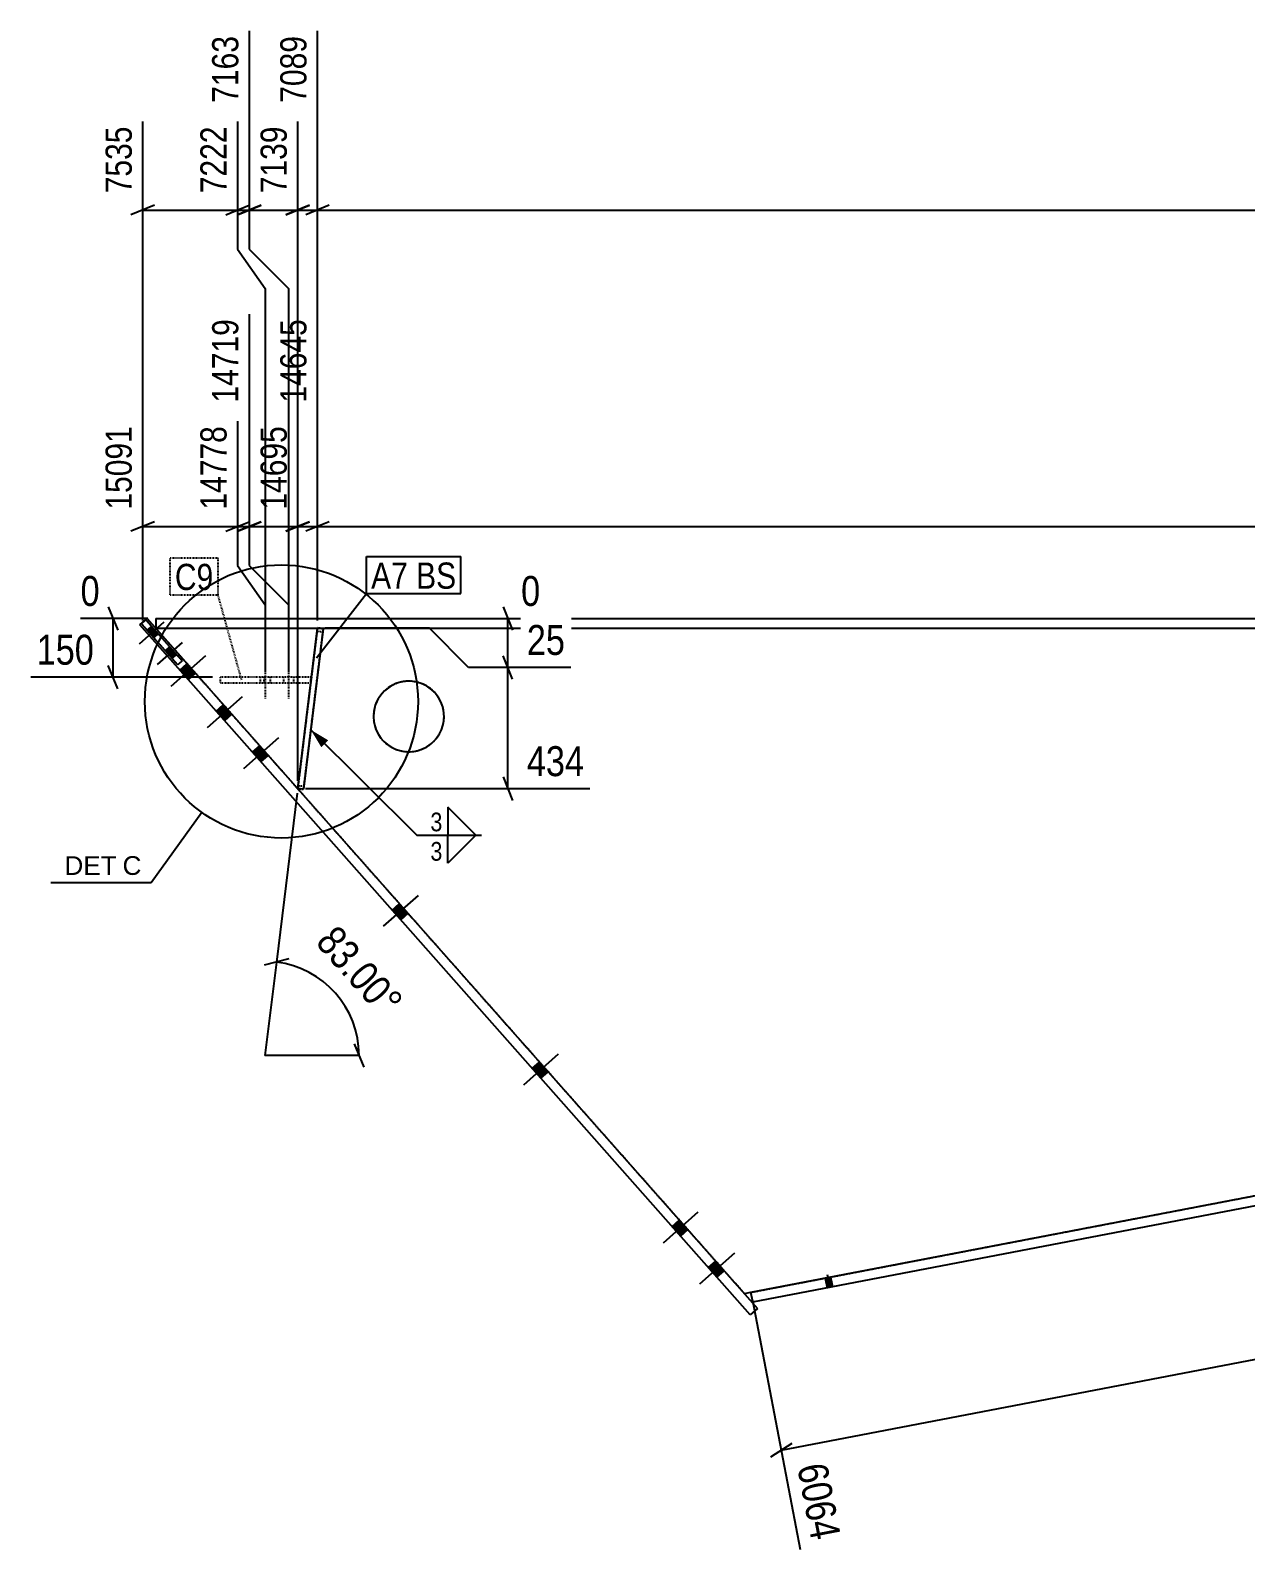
# Model space of a CAD drawing. Header units: millimetres. Extents: x 20 to 121689, y 20 to 5397.
# Drawn here: x 67269 to 70370, y 80 to 3957 of the extents above; entities that cross this region are included whole.
import ezdxf

# ---------------------------------------------------------------- set-up
doc = ezdxf.new("R2010")
doc.units = ezdxf.units.MM
doc.linetypes.add('DXK_LINE_DOT2', pattern=[3.9198, 1.9599, -1.9599])
for name, color, linetype in [('MÅLSÆTNING', 7, 'Continuous'), ('STÅL', 7, 'Continuous'), ('TEKST', 7, 'Continuous')]:
    doc.layers.add(name, color=color, linetype=linetype)
doc.styles.add('Arial', font='ARIAL.TTF', dxfattribs={"height": 0.2})
doc.styles.add('Arial Narrow', font='ARIALN.TTF', dxfattribs={"height": 0.2})

msp = doc.modelspace()

# ---------------------------------------------------------------- hatches: boundary and pattern name
at = {"layer": 'STÅL', "linetype": 'Continuous'}
for points in [[(67566.4, 2426.3), (67583.6, 2406.8), (67594.9, 2416.8), (67577.6, 2436.2)], [(67594.9, 2416.8), (67577.6, 2436.2), (67566.4, 2426.3), (67583.6, 2406.8)], [(67612.8, 2373.9), (67630, 2354.4), (67641.2, 2364.3), (67624, 2383.8)], [(67641.2, 2364.3), (67624, 2383.8), (67612.8, 2373.9), (67630, 2354.4)], [(67649.6, 2324.7), (67671.5, 2300), (67690.2, 2316.6), (67668.3, 2341.3)], [(67649.6, 2324.7), (67671.5, 2300), (67690.2, 2316.6), (67668.3, 2341.3)], [(67742.4, 2219.9), (67764.2, 2195.1), (67782.9, 2211.7), (67761.1, 2236.4)], [(67742.4, 2219.9), (67764.2, 2195.1), (67782.9, 2211.7), (67761.1, 2236.4)], [(67835.1, 2115), (67857, 2090.3), (67875.7, 2106.9), (67853.8, 2131.6)], [(67835.1, 2115), (67857, 2090.3), (67875.7, 2106.9), (67853.8, 2131.6)], [(68191.6, 1712.1), (68213.5, 1687.4), (68232.2, 1703.9), (68210.3, 1728.6)], [(68191.6, 1712.1), (68213.5, 1687.4), (68232.2, 1703.9), (68210.3, 1728.6)], [(68549.4, 1307.6), (68571.3, 1282.9), (68590, 1299.5), (68568.1, 1324.2)], [(68549.4, 1307.6), (68571.3, 1282.9), (68590, 1299.5), (68568.1, 1324.2)], [(68905.9, 904.7), (68927.8, 880), (68946.5, 896.5), (68924.6, 921.3)], [(68905.9, 904.7), (68927.8, 880), (68946.5, 896.5), (68924.6, 921.3)], [(68998.7, 799.8), (69020.5, 775.1), (69039.3, 791.7), (69017.4, 816.4)], [(68998.7, 799.8), (69020.5, 775.1), (69039.3, 791.7), (69017.4, 816.4)], [(69301.5, 748.4), (69315.3, 751.1), (69310.6, 775.6), (69296.8, 773)], [(69301.5, 748.4), (69315.3, 751.1), (69310.6, 775.6), (69296.8, 773)]]:
    msp.add_hatch(color=96, dxfattribs=at).paths.add_polyline_path(points)
at = {"layer": 'TEKST', "linetype": 'Continuous'}
msp.add_hatch(color=3, dxfattribs=at).paths.add_polyline_path([(68011, 2127.7), (67984.3, 2171.8), (68028.6, 2145.4)])

# ---------------------------------------------------------------- linework, layer by layer
at = {"layer": 'MÅLSÆTNING', "color": 7, "linetype": 'Continuous'}
for p, q in [((67827.2, 3955.7), (67827.2, 3398.6)), ((68001.1, 2451.2), (68001.1, 3955.7)), ((67797.2, 3724.7), (67797.2, 3398.6)), ((67797.2, 3724.7), (67797.2, 3398.6)), ((67585.3, 3510.6), (67525.3, 3486.6)), ((67555.3, 3498.6), (67797.2, 3498.6)), ((67767.2, 3486.6), (67827.2, 3510.6)), ((67857.2, 3510.6), (67797.2, 3486.6)), ((67797.2, 3486.6), (67857.2, 3510.6)), ((67797.2, 3498.6), (67827.2, 3498.6)), ((67827.2, 3498.6), (67950.8, 3498.6)), ((67920.8, 3486.6), (67980.8, 3510.6)), ((67980.8, 3510.6), (67920.8, 3486.6)), ((67950.8, 3498.6), (68001.1, 3498.6)), ((68031.1, 3510.6), (67971.1, 3486.6)), ((68031.1, 3510.6), (67971.1, 3486.6)), ((68001.1, 3498.6), (70785.8, 3498.6)), ((67797.2, 3398.6), (67867.8, 3298.6)), ((67797.2, 3398.6), (67867.8, 3298.6)), ((67827.2, 3398.6), (67927.2, 3298.6)), ((67827.2, 3398.6), (67927.2, 3298.6)), ((67827.2, 3233), (67827.2, 2591.2)), ((68001.1, 2451.2), (68001.1, 3233)), ((68001.1, 2451.2), (68001.1, 3233)), ((67555.3, 2451.2), (67555.3, 2960)), ((67797.2, 2960), (67797.2, 2591.2)), ((67797.2, 2960), (67797.2, 2591.2)), ((67950.8, 2041.9), (67950.8, 2960)), ((67585.3, 2703.2), (67525.3, 2679.2)), ((67555.3, 2691.2), (67797.2, 2691.2)), ((67797.2, 2679.2), (67857.2, 2703.2)), ((67797.2, 2691.2), (67827.2, 2691.2)), ((67827.2, 2691.2), (67950.8, 2691.2)), ((67980.8, 2703.2), (67920.8, 2679.2)), ((67950.8, 2691.2), (68001.1, 2691.2)), ((68031.1, 2703.2), (67971.1, 2679.2)), ((68031.1, 2703.2), (67971.1, 2679.2)), ((68001.1, 2691.2), (70785.8, 2691.2)), ((67797.2, 2591.2), (67867.8, 2491.2)), ((67797.2, 2591.2), (67867.8, 2491.2)), ((67827.2, 2591.2), (67927.2, 2491.2)), ((67827.2, 2591.2), (67927.2, 2491.2)), ((67467.5, 2486.2), (67491.5, 2426.2)), ((67867.8, 2491.2), (67867.8, 2318.8)), ((67867.8, 2491.2), (67867.8, 2318.8)), ((67927.2, 2491.2), (67927.2, 2318.8)), ((67927.2, 2491.2), (67927.2, 2318.8)), ((68474.8, 2486.2), (68498.8, 2426.2)), ((67568.7, 2456.2), (67396.7, 2456.2)), ((67479.5, 2306.3), (67479.5, 2456.2)), ((67996, 2456.2), (68569.6, 2456.2)), ((68486.8, 2331.2), (68486.8, 2456.2)), ((68286.8, 2431.2), (68021.1, 2431.2)), ((68286.8, 2431.2), (68021.1, 2431.2)), ((68386.8, 2331.2), (68286.8, 2431.2)), ((68386.8, 2331.2), (68286.8, 2431.2)), ((67491.5, 2276.3), (67467.5, 2336.3)), ((68647.5, 2331.2), (68386.8, 2331.2)), ((68647.5, 2331.2), (68386.8, 2331.2)), ((68498.8, 2301.2), (68474.8, 2361.2)), ((68498.8, 2301.2), (68474.8, 2361.2)), ((68486.8, 2021.9), (68486.8, 2331.2)), ((67733, 2306.3), (67270.1, 2306.3)), ((67970.8, 2021.9), (68696.2, 2021.9)), ((68474.8, 2051.9), (68498.8, 1991.9)), ((67949.4, 2010.1), (67896.5, 1579.3)), ((67927.7, 1587.6), (67865.2, 1571.1)), ((67896.5, 1579.3), (67867.2, 1341.1)), ((68095.2, 1371.1), (68119.2, 1311.1)), ((68107.2, 1341.1), (67867.2, 1341.1)), ((69184.6, 333.5), (71677.7, 811.7)), ((69111, 717), (69233.2, 80)), ((69211.8, 351), (69157.4, 316.1))]:
    msp.add_line(p, q, dxfattribs=at)
msp.add_arc((67867.2, 1341.1), 240, 0, 83, dxfattribs=at)
at = {"layer": 'STÅL', "color": 96, "linetype": 'Continuous'}
for p, q in [((67609.5, 2447.1), (67545.9, 2390.8)), ((67609.5, 2447.1), (67545.9, 2390.8)), ((67577.6, 2436.2), (67566.4, 2426.3)), ((67577.6, 2436.2), (67566.4, 2426.3)), ((67594.9, 2416.8), (67583.6, 2406.8)), ((67594.9, 2416.8), (67583.6, 2406.8)), ((67655.9, 2394.7), (67592.3, 2338.4)), ((67655.9, 2394.7), (67592.3, 2338.4)), ((67624, 2383.8), (67612.8, 2373.9)), ((67624, 2383.8), (67612.8, 2373.9)), ((67627.6, 2283.2), (67716.7, 2362.1)), ((67627.6, 2283.2), (67716.7, 2362.1)), ((67641.2, 2364.3), (67630, 2354.4)), ((67641.2, 2364.3), (67630, 2354.4)), ((67649.6, 2324.7), (67668.3, 2341.3)), ((67649.6, 2324.7), (67668.3, 2341.3)), ((67671.5, 2300), (67690.2, 2316.6)), ((67671.5, 2300), (67690.2, 2316.6)), ((67720.3, 2178.3), (67809.5, 2257.2)), ((67720.3, 2178.3), (67809.5, 2257.2)), ((67742.4, 2219.9), (67761.1, 2236.4)), ((67742.4, 2219.9), (67761.1, 2236.4)), ((67764.2, 2195.1), (67782.9, 2211.7)), ((67764.2, 2195.1), (67782.9, 2211.7)), ((67813.1, 2073.5), (67902.2, 2152.3)), ((67813.1, 2073.5), (67902.2, 2152.3)), ((67835.1, 2115), (67853.8, 2131.6)), ((67835.1, 2115), (67853.8, 2131.6)), ((67857, 2090.3), (67875.7, 2106.9)), ((67857, 2090.3), (67875.7, 2106.9)), ((68169.6, 1670.6), (68258.7, 1749.4)), ((68169.6, 1670.6), (68258.7, 1749.4)), ((68191.6, 1712.1), (68210.3, 1728.6)), ((68191.6, 1712.1), (68210.3, 1728.6)), ((68213.5, 1687.4), (68232.2, 1703.9)), ((68213.5, 1687.4), (68232.2, 1703.9)), ((68527.4, 1266.1), (68616.5, 1345)), ((68527.4, 1266.1), (68616.5, 1345)), ((68549.4, 1307.6), (68568.1, 1324.2)), ((68549.4, 1307.6), (68568.1, 1324.2)), ((68571.3, 1282.9), (68590, 1299.5)), ((68571.3, 1282.9), (68590, 1299.5)), ((68883.9, 863.2), (68973, 942)), ((68883.9, 863.2), (68973, 942)), ((68905.9, 904.7), (68924.6, 921.3)), ((68905.9, 904.7), (68924.6, 921.3)), ((68927.8, 880), (68946.5, 896.5)), ((68927.8, 880), (68946.5, 896.5)), ((68976.7, 758.3), (69065.8, 837.2)), ((68976.7, 758.3), (69065.8, 837.2)), ((68998.7, 799.8), (69017.4, 816.4)), ((68998.7, 799.8), (69017.4, 816.4)), ((69020.5, 775.1), (69039.3, 791.7)), ((69020.5, 775.1), (69039.3, 791.7)), ((69302.2, 782.2), (69308.4, 749.8)), ((69302.2, 782.2), (69308.4, 749.8)), ((69310.6, 775.6), (69315.3, 751.1)), ((69310.6, 775.6), (69315.3, 751.1)), ((69296.8, 773), (69301.5, 748.4)), ((69296.8, 773), (69301.5, 748.4))]:
    msp.add_line(p, q, dxfattribs=at)
at = {"layer": 'STÅL', "color": 2, "linetype": 'Continuous'}
for p, q in [((67547.9, 2439.7), (67566.6, 2456.2)), ((67551.8, 2442.8), (67563, 2452.7)), ((67644.6, 2337.9), (67551.8, 2442.8)), ((67563, 2452.7), (67655.8, 2347.9)), ((67566.6, 2456.2), (69124.4, 695.5)), ((67588.7, 2456.2), (75065.2, 2456.2)), ((67588.7, 2456.2), (67588.7, 2431.2)), ((69105.7, 678.9), (67547.9, 2439.7)), ((67588.7, 2431.2), (71877.5, 2431.2)), ((67655.8, 2347.9), (67644.6, 2337.9)), ((69112, 712.1), (75067.5, 1854.3)), ((69107.3, 736.6), (71731.3, 1239.9)), ((69090.8, 733.5), (69107.3, 736.6)), ((69112, 712.1), (69107.3, 736.6)), ((69124.4, 695.5), (69105.7, 678.9))]:
    msp.add_line(p, q, dxfattribs=at)
at = {"layer": 'STÅL', "color": 7, "linetype": 'DXK_LINE_DOT2'}
for p, q in [((67551.8, 2442.8), (67563, 2452.7)), ((67551.8, 2442.8), (67644.6, 2337.9)), ((67563, 2452.7), (67655.8, 2347.9)), ((69090.8, 733.5), (67588.7, 2431.2)), ((67588.7, 2431.2), (70937.7, 2431.2)), ((67644.6, 2337.9), (67655.8, 2347.9)), ((69107.3, 736.6), (71731.3, 1239.9))]:
    msp.add_line(p, q, dxfattribs=at)
at = {"layer": 'STÅL', "color": 4, "linetype": 'Continuous'}
for p, q in [((67950.8, 2022.1), (68001.1, 2431.2)), ((68016.1, 2430.1), (67965.7, 2020.2)), ((68007.1, 2431.2), (68016.1, 2430.1)), ((67965.7, 2020.2), (67950.8, 2022.1))]:
    msp.add_line(p, q, dxfattribs=at)
at = {"layer": 'STÅL', "color": 30, "linetype": 'DXK_LINE_DOT2'}
for p, q in [((68001.1, 2431.2), (67950.8, 2022.1)), ((67965.7, 2020.2), (68016.1, 2430.1)), ((68000.2, 2424), (68015.1, 2422.2)), ((68001.2, 2432), (68001.1, 2431.2)), ((68007.1, 2431.2), (68001.2, 2432)), ((68016.1, 2430.1), (68007.1, 2431.2)), ((67983.4, 2306.3), (67753, 2306.3)), ((67753, 2306.3), (67753, 2291.3)), ((67983.4, 2291.3), (67753, 2291.3)), ((67864.4, 2306.3), (67864.4, 2291.3)), ((67983.4, 2306.3), (67983.4, 2291.3)), ((67950.8, 2022.1), (67965.7, 2020.2)), ((67951.8, 2030), (67966.7, 2028.2))]:
    msp.add_line(p, q, dxfattribs=at)
at = {"layer": 'STÅL', "color": 96, "linetype": 'DXK_LINE_DOT2'}
for p, q in [((67867.8, 2336.3), (67867.8, 2251.3)), ((67927.2, 2336.3), (67927.2, 2251.3)), ((67854.8, 2306.3), (67854.8, 2291.3)), ((67880.8, 2306.3), (67880.8, 2291.3)), ((67914.2, 2306.3), (67914.2, 2291.3)), ((67940.2, 2306.3), (67940.2, 2291.3))]:
    msp.add_line(p, q, dxfattribs=at)
at = {"layer": 'STÅL', "color": 7, "linetype": 'DXK_LINE_DOT2'}
for start, end in [(23, 203), (203, 23)]:
    msp.add_arc((68234.1, 2206.1), 90, start, end, dxfattribs=at)
at = {"layer": 'STÅL', "color": 2, "linetype": 'Continuous'}
for start, end in [(353, 173), (173, 353)]:
    msp.add_arc((68234.1, 2206.1), 90, start, end, dxfattribs=at)
at = {"layer": 'TEKST', "color": 3, "linetype": 'Continuous'}
for p, q in [((67984.3, 2171.8), (68254.4, 1903.1)), ((67705.9, 1961.3), (67576.9, 1781.8)), ((67576.9, 1781.8), (67320.5, 1781.8))]:
    msp.add_line(p, q, dxfattribs=at)

# ---------------------------------------------------------------- wipeouts: each hides what was drawn before it
at = {"color": 0}
for points in [[(67735.4, 2528.8), (67735.4, 2598.8), (67637.4, 2598.8), (67637.4, 2528.8)], [(68231.9, 2532.2), (68231.9, 2602.2), (68138.1, 2602.2), (68138.1, 2532.2)], [(68355.1, 2532.2), (68355.1, 2602.2), (68252.9, 2602.2), (68252.9, 2532.2)]]:
    msp.add_wipeout(points, dxfattribs=at).dxf.layer = 'TEKST'
at = {"color": 0, "linetype": 'Continuous'}
msp.add_wipeout([(67488.8, 1801.8), (67488.8, 1851.8), (67355.5, 1851.8), (67355.5, 1801.8)], dxfattribs=at).dxf.layer = 'TEKST'

# ---------------------------------------------------------------- next in the draw order: wipeouts: each hides what was drawn before it
for points, layer in [([(67813.2, 3957), (67715.2, 3957), (67715.2, 3758.3), (67813.2, 3758.3)], 'MÅLSÆTNING'), ([(67541.3, 2961.3), (67443.3, 2961.3), (67443.3, 2720), (67541.3, 2720)], 'MÅLSÆTNING'), ([(67936.8, 2961.3), (67838.8, 2961.3), (67838.8, 2720), (67936.8, 2720)], 'MÅLSÆTNING'), ([(67461.5, 2472.2), (67461.5, 2584.2), (67380.7, 2584.2), (67380.7, 2472.2)], 'MÅLSÆTNING'), ([(68585.6, 2472.2), (68585.6, 2584.2), (68504.8, 2584.2), (68504.8, 2472.2)], 'MÅLSÆTNING'), ([(67446.9, 2322.3), (67446.9, 2434.3), (67268.6, 2434.3), (67268.6, 2322.3)], 'MÅLSÆTNING'), ([(68697.6, 2037.9), (68697.6, 2149.9), (68519.4, 2149.9), (68519.4, 2037.9)], 'MÅLSÆTNING'), ([(69249.2, 81.6), (69359.2, 102.7), (69316.4, 325.6), (69206.4, 304.5)], 'MÅLSÆTNING'), ([(67551.9, 1801.8), (67551.9, 1851.8), (67503.8, 1851.8), (67503.8, 1801.8)], 'TEKST')]:
    msp.add_wipeout(points, dxfattribs=at).dxf.layer = layer
at = {"color": 0}
for points, layer in [([(68166.2, 1409.2), (68250, 1483.4), (68055.2, 1703.7), (67971.3, 1629.5)], 'MÅLSÆTNING'), ([(67735.4, 2528.8), (67735.4, 2598.8), (67637.4, 2598.8), (67637.4, 2528.8)], 'TEKST'), ([(68231.9, 2532.2), (68231.9, 2602.2), (68138.1, 2602.2), (68138.1, 2532.2)], 'TEKST'), ([(68355.1, 2532.2), (68355.1, 2602.2), (68252.9, 2602.2), (68252.9, 2532.2)], 'TEKST'), ([(68323.8, 1909.1), (68323.8, 1967.1), (68285.4, 1967.1), (68285.4, 1909.1)], 'TEKST')]:
    msp.add_wipeout(points, dxfattribs=at).dxf.layer = layer

# ---------------------------------------------------------------- next in the draw order: linework, layer by layer
at = {"layer": 'MÅLSÆTNING', "color": 7, "linetype": 'Continuous'}
for p, q in [((67827.2, 3955.7), (67827.2, 3398.6)), ((67555.3, 2451.2), (67555.3, 3724.7)), ((67867.8, 3298.6), (67867.8, 2318.8)), ((67867.8, 3298.6), (67867.8, 2318.8)), ((67927.2, 3298.6), (67927.2, 2318.8)), ((67827.2, 3233), (67827.2, 2591.2)), ((67950.8, 2041.9), (67950.8, 2960)), ((67767.2, 2679.2), (67827.2, 2703.2)), ((67767.2, 2679.2), (67827.2, 2703.2)), ((67857.2, 2703.2), (67797.2, 2679.2)), ((67920.8, 2679.2), (67980.8, 2703.2))]:
    msp.add_line(p, q, dxfattribs=at)
at = {"layer": 'TEKST', "color": 7, "linetype": 'DXK_LINE_DOT2'}
for p, q in [((67625.4, 2610.8), (67747.4, 2610.8)), ((67625.4, 2516.8), (67625.4, 2610.8)), ((67747.4, 2516.8), (67747.4, 2610.8)), ((67625.4, 2516.8), (67747.4, 2516.8)), ((67807.8, 2299.3), (67747.4, 2516.8))]:
    msp.add_line(p, q, dxfattribs=at)
at = {"layer": 'TEKST', "color": 7, "linetype": 'Continuous'}
for p, q in [((68126.1, 2614.2), (68367.1, 2614.2)), ((68126.1, 2520.2), (68126.1, 2614.2)), ((68367.1, 2520.2), (68367.1, 2614.2)), ((67998.8, 2355.9), (68126.1, 2520.2)), ((68126.1, 2520.2), (68367.1, 2520.2))]:
    msp.add_line(p, q, dxfattribs=at)
at = {"layer": 'TEKST', "color": 3, "linetype": 'Continuous'}
for p, q in [((68405.5, 1903.1), (68334.1, 1974.5)), ((68334.1, 1974.5), (68334.1, 1903.1)), ((68334.1, 1903.1), (68405.5, 1903.1))]:
    msp.add_line(p, q, dxfattribs=at)
msp.add_circle((67909.3, 2244.4), 348.5, dxfattribs=at)

# ---------------------------------------------------------------- next in the draw order: texts
at = {"layer": 'MÅLSÆTNING', "color": 3, "linetype": 'Continuous', "style": 'Arial Narrow'}
for s, height, rotation, p in [('7163', 66.81, 90.0002, (67799.2, 3772.3)), ('15091', 66.81, 90.0002, (67527.3, 2734)), ('14695', 66.81, 90.0002, (67922.8, 2734)), ('6064', 76.35, -79.1427, (69225.2, 291.8))]:
    msp.add_text(s, height=height, rotation=rotation, dxfattribs=at).set_placement(p)
for s, height, p in [('0', 76.4, (67396.7, 2488.2)), ('0', 76.4, (68520.8, 2488.2)), ('150', 76.35, (67284.6, 2338.3)), ('434', 76.35, (68535.4, 2053.9))]:
    msp.add_text(s, height=height, dxfattribs=at).set_placement(p)
at = {"layer": 'MÅLSÆTNING', "color": 3, "style": 'Arial Narrow'}
msp.add_text('83.00°', height=76.35, rotation=-48.5009, dxfattribs=at).set_placement((67993.9, 1628.1))
at = {"layer": 'TEKST', "color": 3, "style": 'Arial Narrow'}
for s, height, p in [('A7', 66.81, (68138.1, 2532.2)), ('BS', 66.81, (68252.9, 2532.2)), ('C9', 66.81, (67637.4, 2528.8)), ('3', 47.7, (68289.4, 1913.1))]:
    msp.add_text(s, height=height, dxfattribs=at).set_placement(p)
at = {"layer": 'TEKST', "color": 96, "linetype": 'Continuous', "style": 'Arial'}
for s, height, p in [('DET', 47.75, (67355.5, 1801.8)), ('C', 47.8, (67503.8, 1801.8))]:
    msp.add_text(s, height=height, dxfattribs=at).set_placement(p)

# ---------------------------------------------------------------- next in the draw order: wipeouts: each hides what was drawn before it
at = {"color": 0, "linetype": 'Continuous'}
msp.add_wipeout([(68648.9, 2347.2), (68648.9, 2459.2), (68519.4, 2459.2), (68519.4, 2347.2)], dxfattribs=at).dxf.layer = 'MÅLSÆTNING'

# ---------------------------------------------------------------- next in the draw order: texts
at = {"layer": 'MÅLSÆTNING', "color": 3, "linetype": 'Continuous', "style": 'Arial Narrow'}
msp.add_text('25', height=76.35, dxfattribs=at).set_placement((68535.4, 2363.2))

# ---------------------------------------------------------------- next in the draw order: wipeouts: each hides what was drawn before it
at = {"color": 0, "linetype": 'Continuous'}
for points, layer in [([(67541.3, 3726), (67443.3, 3726), (67443.3, 3527.3), (67541.3, 3527.3)], 'MÅLSÆTNING'), ([(67813.2, 3234.3), (67715.2, 3234.3), (67715.2, 2993), (67813.2, 2993)], 'MÅLSÆTNING'), ([(67987.1, 3234.3), (67889.1, 3234.3), (67889.1, 2993), (67987.1, 2993)], 'MÅLSÆTNING'), ([(67783.2, 2961.3), (67685.2, 2961.3), (67685.2, 2720), (67783.2, 2720)], 'MÅLSÆTNING'), ([(68323.8, 1834.1), (68323.8, 1892.1), (68285.4, 1892.1), (68285.4, 1834.1)], 'TEKST')]:
    msp.add_wipeout(points, dxfattribs=at).dxf.layer = layer

# ---------------------------------------------------------------- next in the draw order: linework, layer by layer
at = {"layer": 'MÅLSÆTNING', "color": 7, "linetype": 'Continuous'}
for p, q in [((68001.1, 2451.2), (68001.1, 3955.7)), ((67950.8, 2041.9), (67950.8, 3724.7)), ((67950.8, 2041.9), (67950.8, 3724.7)), ((67927.2, 3298.6), (67927.2, 2318.8))]:
    msp.add_line(p, q, dxfattribs=at)
at = {"layer": 'TEKST', "color": 3, "linetype": 'Continuous'}
for p, q in [((68254.4, 1903.1), (68419.8, 1903.1)), ((68334.1, 1903.1), (68405.5, 1903.1)), ((68405.5, 1903.1), (68334.1, 1831.7)), ((68334.1, 1831.7), (68334.1, 1903.1))]:
    msp.add_line(p, q, dxfattribs=at)

# ---------------------------------------------------------------- next in the draw order: texts
at = {"layer": 'MÅLSÆTNING', "color": 3, "linetype": 'Continuous', "style": 'Arial Narrow'}
for s, p in [('7535', (67527.3, 3541.3)), ('14719', (67799.2, 3007)), ('14645', (67973.1, 3007)), ('14778', (67769.2, 2734))]:
    msp.add_text(s, height=66.81, rotation=90.0002, dxfattribs=at).set_placement(p)
at = {"layer": 'TEKST', "color": 3, "linetype": 'Continuous', "style": 'Arial Narrow'}
msp.add_text('3', height=47.7, dxfattribs=at).set_placement((68289.4, 1838.1))

# ---------------------------------------------------------------- next in the draw order: wipeouts: each hides what was drawn before it
at = {"color": 0, "linetype": 'Continuous'}
for points in [[(67987.1, 3957), (67889.1, 3957), (67889.1, 3758.3), (67987.1, 3758.3)], [(67936.8, 3726), (67838.8, 3726), (67838.8, 3527.3), (67936.8, 3527.3)]]:
    msp.add_wipeout(points, dxfattribs=at).dxf.layer = 'MÅLSÆTNING'

# ---------------------------------------------------------------- next in the draw order: linework, layer by layer
at = {"layer": 'MÅLSÆTNING', "color": 7, "linetype": 'Continuous'}
msp.add_line((67767.2, 3486.6), (67827.2, 3510.6), dxfattribs=at)

# ---------------------------------------------------------------- next in the draw order: texts
at = {"layer": 'MÅLSÆTNING', "color": 3, "linetype": 'Continuous', "style": 'Arial Narrow'}
for s, p in [('7089', (67973.1, 3772.3)), ('7139', (67922.8, 3541.3))]:
    msp.add_text(s, height=66.81, rotation=90.0002, dxfattribs=at).set_placement(p)

# ---------------------------------------------------------------- next in the draw order: wipeouts: each hides what was drawn before it
at = {"color": 0, "linetype": 'Continuous'}
msp.add_wipeout([(67783.2, 3726), (67685.2, 3726), (67685.2, 3527.3), (67783.2, 3527.3)], dxfattribs=at).dxf.layer = 'MÅLSÆTNING'

# ---------------------------------------------------------------- next in the draw order: texts
at = {"layer": 'MÅLSÆTNING', "color": 3, "linetype": 'Continuous', "style": 'Arial Narrow'}
msp.add_text('7222', height=66.81, rotation=90.0002, dxfattribs=at).set_placement((67769.2, 3541.3))

doc.saveas('drawing.dxf')
